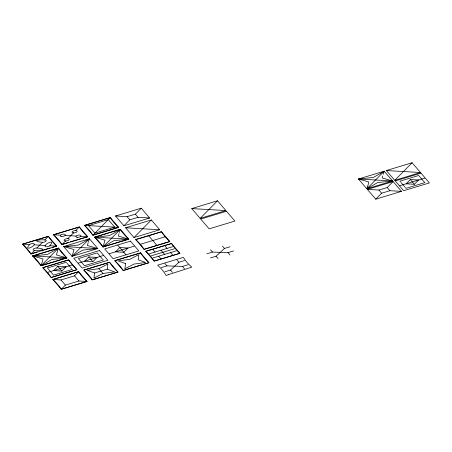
<?xml version="1.0" encoding="UTF-8"?>
<svg xmlns="http://www.w3.org/2000/svg" width="452" height="452" viewBox="0 0 452 452"><rect width="100%" height="100%" fill="white"/><g stroke="black" fill="none" stroke-linecap="round" stroke-linejoin="round"><path stroke-width="0.68" d="M94.604 272.991L93.937 278.144L102.966 273.477L114.622 271.878L107.22 269.166L94.604 272.991L87.202 270.285L98.858 268.68L107.887 264.013L107.22 269.166M88.309 242.108L89.411 238.741L97.801 248.527L72.049 256.335L63.659 246.543L89.411 238.741L72.049 256.335L74.049 249.56L63.659 246.543L68.235 246.142M119.334 232.492L120.379 229.35L128.769 239.142L103.016 246.95L94.626 237.159L120.379 229.35C122.599 232.938 125.594 236.345 128.769 239.142L103.016 246.95C100.796 243.362 97.807 239.955 94.626 237.159L120.379 229.35L103.016 246.95L105.017 240.176L94.626 237.159L128.769 239.142L118.379 236.125L119.017 233.724M367.758 186.162L366.843 188.789L358.447 178.998L384.206 171.195L392.596 180.981L366.843 188.789L384.206 171.195L383.16 174.331M367.781 186.066L368.843 182.015L358.673 178.981M57.297 251.679L58.444 248.125L66.834 257.917L41.081 265.719L32.691 255.934L58.444 248.125C60.664 251.713 63.659 255.12 66.834 257.917L41.081 265.719C38.838 262.149 35.877 258.725 32.691 255.934L58.444 248.125L41.081 265.719L51.94 259.465L66.834 257.917L63.15 256.945M57.201 252.041L56.444 254.9L63.077 256.922M88.095 242.933L87.411 245.509L97.801 248.527L82.908 250.075L72.049 256.335M382.725 176.02L382.206 177.964L392.596 180.981L377.702 182.529L366.843 188.789M41.132 265.618L43.081 258.951L32.691 255.934L37.375 255.516M34.103 244.831A2.582 1.085 -11.2 0 0 32.99 243.532A2.582 1.085 -11.2 0 0 29.572 244.566C23.99 250.6 32.109 247.916 34.103 244.831L45.24 245.476A2.582 1.085 -11.2 0 0 46.358 246.775A2.582 1.085 -11.2 0 0 49.776 245.741L56.749 246.142L48.353 236.356L22.6 244.159L30.99 253.951L56.749 246.142C53.573 243.334 50.59 239.939 48.353 236.356L22.6 244.159C25.764 246.973 28.77 250.363 30.99 253.951L37.29 251.854M49.776 245.741C55.353 239.707 47.24 242.391 45.24 245.476M30.99 253.951L34.538 250.357C40.313 251.126 48.33 248.894 36.844 248.024A2.582 1.085 -11.2 0 0 33.42 249.058A2.582 1.085 -11.2 0 0 34.538 250.357M36.844 248.024L42.505 242.283A2.582 1.085 -11.2 0 0 45.923 241.249A2.582 1.085 -11.2 0 0 44.81 239.944C39.03 239.181 31.018 241.413 42.505 242.283M44.81 239.944L48.353 236.356M70.41 241.814L87.716 236.758C84.547 233.944 81.541 230.56 79.32 226.966L53.568 234.774C56.737 237.582 59.72 240.984 61.958 244.566L87.716 236.758L79.32 226.966L53.568 234.774L61.958 244.566L65.506 240.972M67.811 238.633L73.473 232.899M75.778 230.56L79.32 226.966M59.184 270.912L61.89 271.07L66.099 266.804L57.816 266.318L53.635 270.556L56.314 270.742M92.926 235.176L110.288 217.582L118.678 227.373L92.926 235.176L84.535 225.39L110.288 217.582C112.508 221.169 115.514 224.559 118.678 227.373L92.926 235.176C90.688 231.599 87.705 228.198 84.535 225.39L110.288 217.582M88.784 256.934L84.575 261.2L92.858 261.68L97.067 257.414L88.784 256.934L92.858 261.68M61.263 289.263L65.376 285.099L78.93 280.986L87.016 281.455L78.625 271.669L52.873 279.477L61.263 289.263L87.016 281.455C83.835 278.664 80.868 275.245 78.625 271.669L52.873 279.477C56.048 282.268 59.042 285.681 61.263 289.263L87.016 281.455M52.873 279.477L60.958 279.946L74.512 275.833L78.625 271.669M123.893 225.791L129.775 219.83L138.08 217.31L149.646 217.983L141.256 208.197L115.503 215.999L123.893 225.791L149.646 217.983M115.503 215.999L127.068 216.672L135.374 214.158L141.256 208.197M133.984 237.56L151.347 219.966L159.737 229.757L133.984 237.56L125.594 227.774L151.347 219.966M200.157 218.378L217.519 200.784L225.91 210.57L200.157 218.378L191.767 208.587L217.519 200.784M375.748 199.174L381.629 193.213L389.929 190.699L401.5 191.371L393.11 181.58L367.352 189.388L375.748 199.174L401.5 191.371M367.352 189.388L378.923 190.055L387.228 187.54L393.11 181.58M394.743 180.331L412.105 162.737L420.496 172.523L394.743 180.331L386.353 170.545L412.105 162.737M410.292 179.546L406.082 183.811L414.36 184.292L418.575 180.026L410.292 179.546L414.36 184.292M164.912 271.748L170.523 270.047L178.913 262.262L184.523 260.561M210.451 257.945L216.062 256.244L224.458 248.459L230.062 246.758M384.206 171.195L380.578 173.376M58.444 248.125L47.584 254.386L37.584 255.493M89.411 238.741L85.942 240.837M120.379 229.35L117.294 231.232M103.016 246.95L113.876 240.69L128.769 239.142M116.91 231.452L109.52 235.611L99.728 236.701M85.79 240.922L78.552 244.995L68.45 246.12M380.505 173.421L373.346 177.45L358.899 178.969M61.958 244.566L68.258 242.47M96.643 253.047L97.163 252.883L97.768 253.634M65.613 262.454L66.195 262.267L66.512 262.674M65.094 262.612L48.5 267.64M96.061 253.227L79.405 258.278M50.195 247.945L41.595 250.555M148.685 235.786L135.685 239.543L144.075 249.334L169.828 241.526L161.437 231.735L135.685 239.543C138.86 242.34 141.855 245.747 144.075 249.334L169.828 241.526C166.647 238.735 163.68 235.311 161.437 231.735L148.685 235.786L156.827 245.283M47.364 272.483L72.343 264.912L76.925 269.686L51.172 277.494L42.782 267.703L68.534 259.894L76.925 269.686L51.172 277.494C48.952 273.906 45.946 270.516 42.782 267.703L68.534 259.894L72.343 264.912M78.332 263.092L103.31 255.521M109.299 253.708L134.278 246.137M140.267 244.323L165.246 236.752M149.476 253.736L172.653 246.713M151.256 255.821L174.438 248.792M153.042 257.9L176.218 250.871M399.834 185.704L424.818 178.133M161.347 267.584L166.952 265.889L182.484 266.42L188.088 264.725M206.886 253.781L212.496 252.08L228.023 252.617L233.633 250.916M79.01 258.391L78.354 258.584L84.479 265.736L103.288 260.03L102.909 259.617M48.11 267.759L47.387 267.968L53.511 275.121L72.32 269.42L71.806 268.855M52.342 247.295L56.749 246.142M98.994 236.78L95.412 237.102M95.186 237.119L94.852 237.142M386.353 170.545L420.496 172.523M358.447 178.998L392.596 180.981M191.767 208.587L225.91 210.57M84.535 225.39L118.678 227.373M125.594 227.774L159.737 229.757M53.568 234.774L60.54 235.181M65.071 235.441L76.207 236.091M80.744 236.351L87.716 236.758M22.6 244.159L29.572 244.566M63.659 246.543L97.801 248.527M32.691 255.934L66.834 257.917M56.427 270.754L59.071 270.906M400.376 181.76L399.924 181.179L418.665 175.495L424.795 182.642L405.986 188.343L405.484 187.716M102.406 259.052L98.022 253.934M71.354 268.335L66.992 263.245M400.935 182.405L404.981 187.117M387.228 187.54L389.929 190.699M378.923 190.055L381.629 193.213M222.463 246.131L224.458 248.459M228.023 252.617L230.017 254.945M210.502 249.758L212.496 252.08M216.062 256.244L218.056 258.567M165.053 246.086L167.042 248.414M170.613 252.572L172.602 254.9M176.924 259.934L178.913 262.262M182.484 266.42L184.472 268.748M135.374 214.158L138.08 217.31M161.065 250.227L164.63 254.386M127.068 216.672L129.775 219.83M153.092 249.713L155.081 252.041M158.652 256.199L160.641 258.521M164.963 263.561L166.952 265.889M170.523 270.047L172.517 272.37M117.718 245.176L125.859 254.668M98.858 268.68L102.966 273.477M74.512 275.833L78.93 280.986M57.816 266.318L61.89 271.07M60.958 279.946L65.376 285.099M125.571 263.606L124.905 268.759L133.933 264.092L145.589 262.488L138.188 259.781L138.854 254.629L129.826 259.295L118.17 260.894L125.571 263.606M119.752 247.549L115.542 251.815L123.825 252.295L128.035 248.029L119.752 247.549M168.155 274.714L166.155 275.545C164.031 271.68 160.912 268.138 157.646 265.166L183.399 257.357C185.563 260.985 188.518 264.443 191.789 267.143L168.155 274.714M109.593 262.284L83.84 270.087L92.231 279.878L117.983 272.07L109.593 262.284L83.84 270.087C87.004 272.901 90.01 276.291 92.231 279.878L117.983 272.07C114.808 269.279 111.813 265.866 109.593 262.284M140.561 252.894L114.808 260.702L123.198 270.488L148.951 262.685L140.561 252.894L114.808 260.702C117.972 263.516 120.978 266.9 123.198 270.488L148.951 262.685C145.787 259.872 142.781 256.482 140.561 252.894M171.528 243.509L145.776 251.312L154.166 261.103L179.919 253.295L171.528 243.509L145.776 251.312C148.951 254.109 151.945 257.521 154.166 261.103L179.919 253.295C176.743 250.504 173.749 247.091 171.528 243.509M108.277 219.621L88.49 225.616L94.937 233.142L114.729 227.141L108.277 219.621M226.503 211.265L200.75 219.067L209.14 228.859L234.899 221.051L226.503 211.265M99.502 250.51L73.749 258.318L82.14 268.104L107.892 260.301L99.502 250.51M130.47 241.125L104.717 248.928L113.107 258.719L138.86 250.911L130.47 241.125M421.01 173.122L395.251 180.93L403.647 190.716L429.4 182.913L421.01 173.122M77.298 237.39A2.582 1.085 -11.2 0 0 81.015 235.763A2.582 1.085 -11.2 0 0 77.117 235.509A2.582 1.085 -11.2 0 0 77.298 237.39M65.557 240.978A2.582 1.085 -11.2 0 0 69.19 239.306A2.582 1.085 -11.2 0 0 65.218 239.131A2.582 1.085 -11.2 0 0 65.557 240.978M61.625 236.481A2.582 1.085 -11.2 0 0 65.348 234.854A2.582 1.085 -11.2 0 0 61.444 234.599A2.582 1.085 -11.2 0 0 61.625 236.481M73.529 232.899A2.582 1.085 -11.2 0 0 77.162 231.232A2.582 1.085 -11.2 0 0 73.184 231.051A2.582 1.085 -11.2 0 0 73.529 232.899"/></g></svg>
